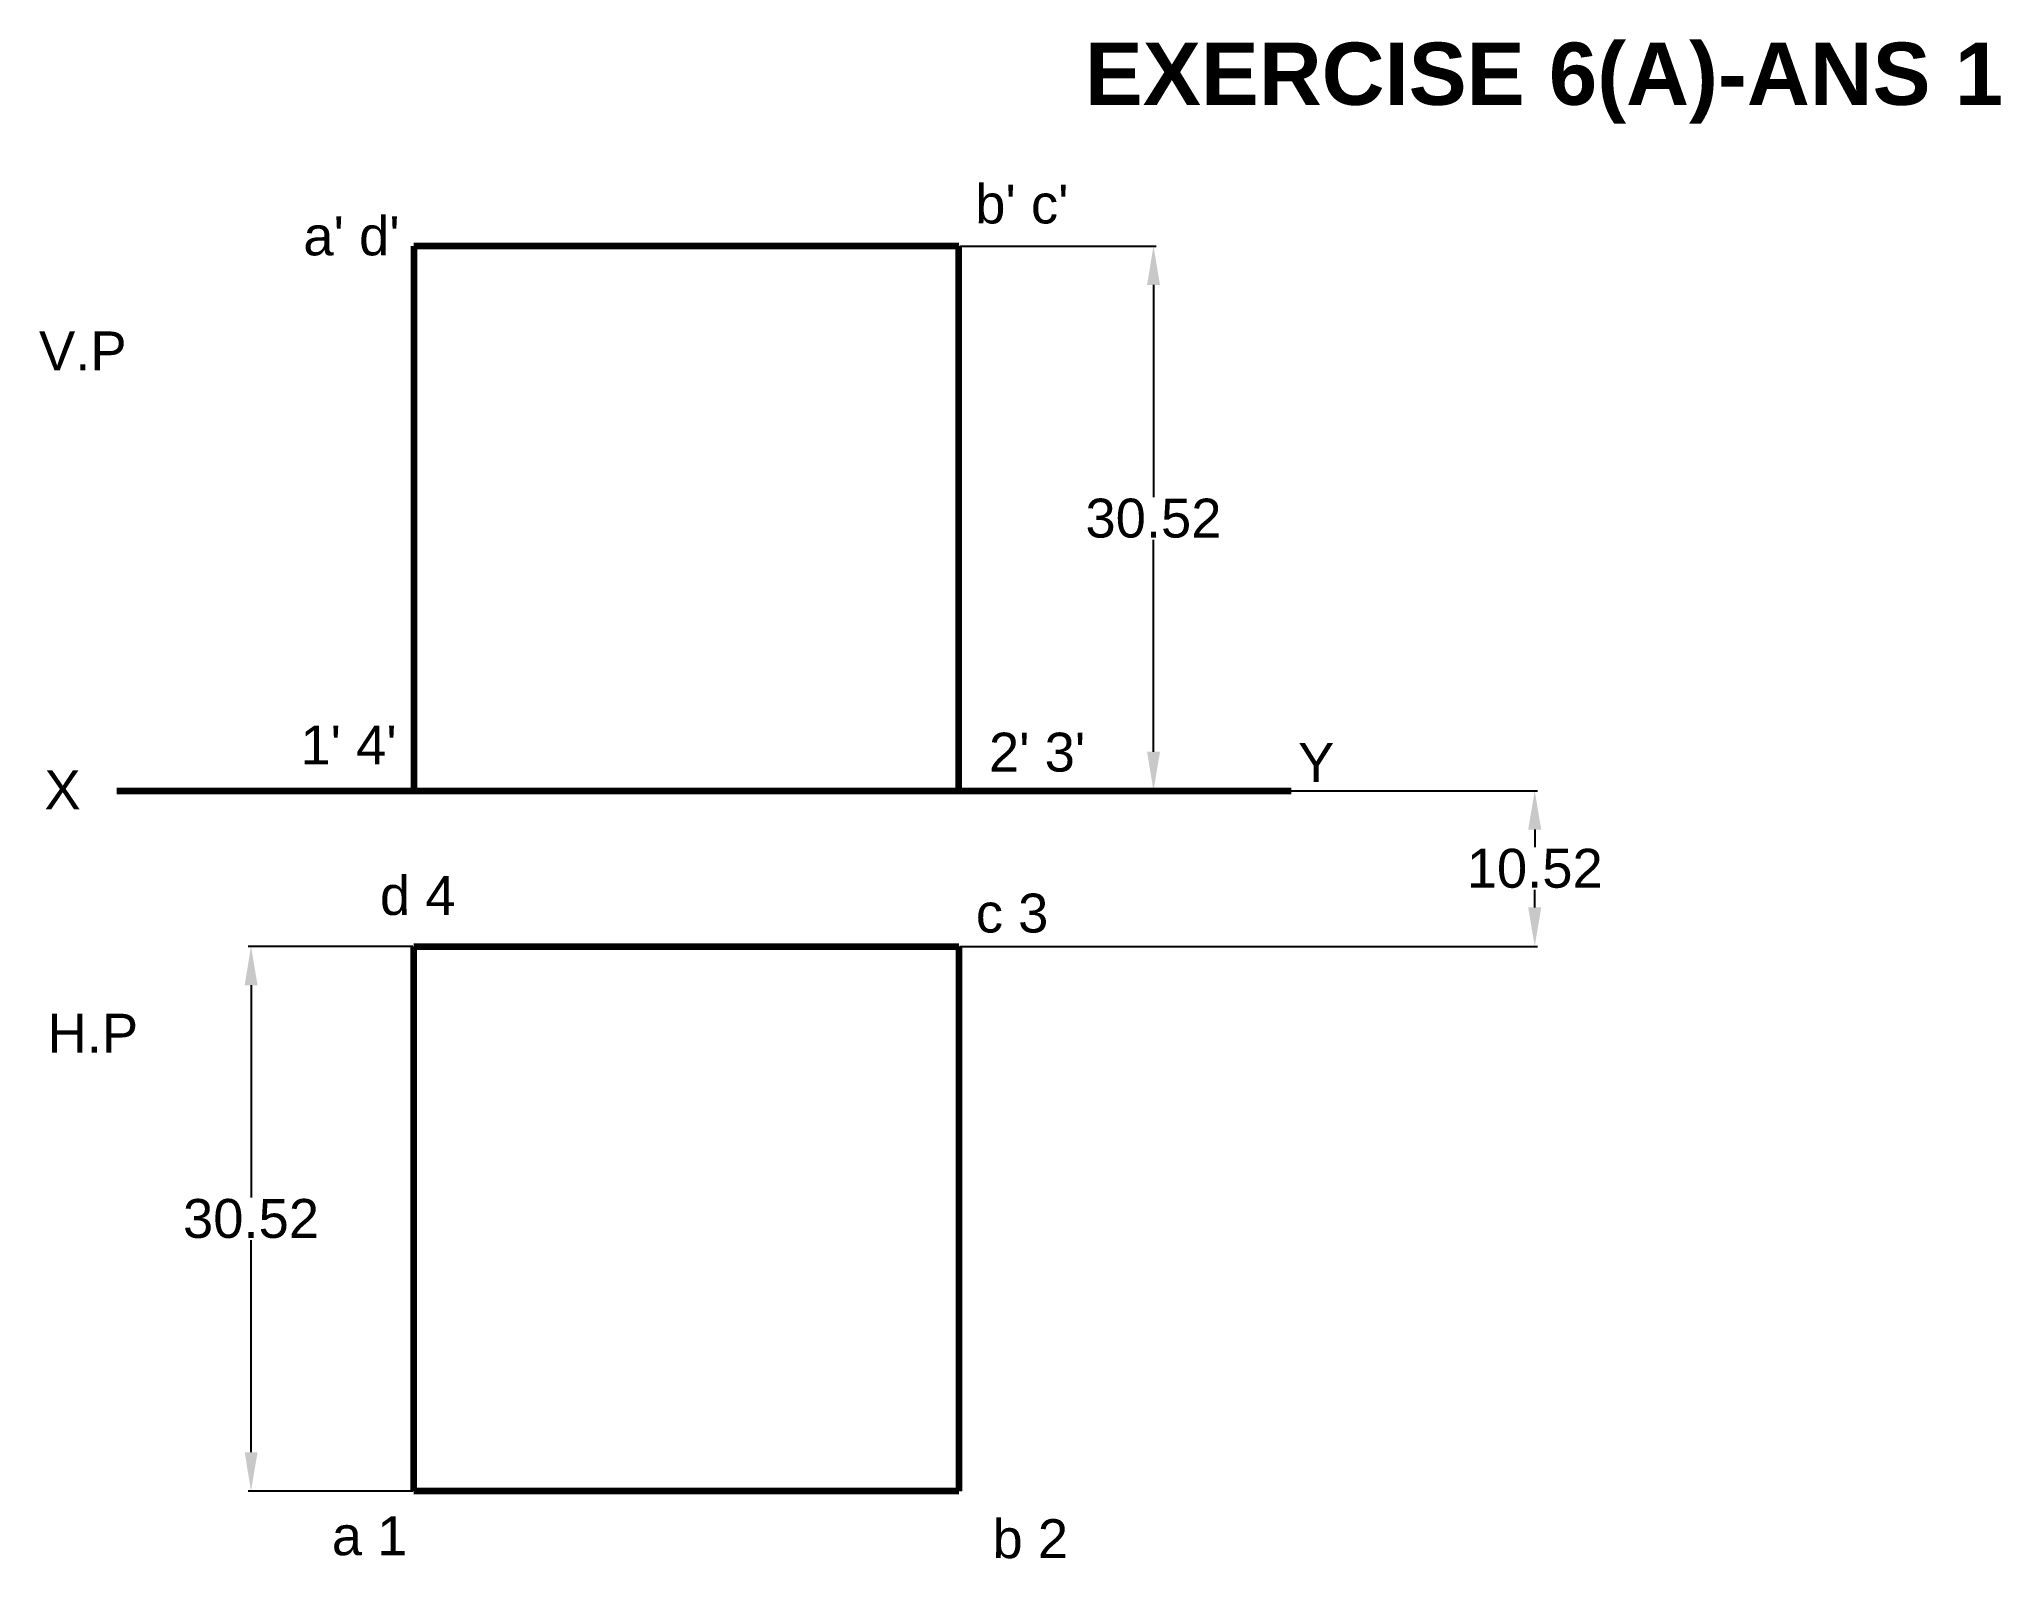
# Model space of a CAD drawing. Header units: millimetres. Extents: x -16 to 110, y 99 to 196.
import ezdxf

# ---------------------------------------------------------------- set-up
doc = ezdxf.new("R2010")
doc.units = ezdxf.units.MM
doc.layers.add('thick continuous', color=7, linetype='Continuous', lineweight=30)
doc.styles.get("Standard").update_dxf_attribs({"font": 'arial.ttf'})
doc.dimstyles.get("Standard").update_dxf_attribs({"dimtxt": 2.5, "dimasz": 2.5, "dimexe": 0.18, "dimexo": 0.0625, "dimgap": 0.09, "dimtad": 0, "dimtih": 1, "dimtoh": 1, "dimdec": 1, "dimzin": 0, "dimdsep": 46, "dimtxsty": 'Standard', "dimcen": 0.09, "dimadec": 0, "dimazin": 0, "dimtfac": 1, "dimtdec": 1, "dimtofl": 0, "dimtmove": 0, "dimatfit": 3, "dimfxl": 1, "dimtolj": 1, "dimtzin": 0, "dimarcsym": 0})

# ---------------------------------------------------------------- blocks, each defined once
blk = doc.blocks.new('*D0')
at = {"layer": 'Defpoints', "color": 0}
for p in [(42.88, 182.96), (42.88, 147.96), (55.39, 147.96)]:
    blk.add_point(p, dxfattribs=at)
at = {"layer": 'thick continuous', "color": 0, "lineweight": -2}
for p, q in [((42.95, 182.96), (55.57, 182.96)), ((55.39, 180.46), (55.39, 166.83)), ((55.39, 150.46), (55.39, 164.09)), ((42.95, 147.96), (55.57, 147.96))]:
    blk.add_line(p, q, dxfattribs=at)
at = {"layer": 'thick continuous', "color": 0}
for points in [[(55.81, 180.46), (54.98, 180.46), (55.39, 182.96)], [(54.98, 150.46), (55.81, 150.46), (55.39, 147.96)]]:
    blk.add_solid(points, dxfattribs=at)
at = {"layer": 'thick continuous', "color": 0, "insert": (55.39, 165.46), "char_height": 2.5, "attachment_point": 5}
blk.add_mtext('\\A1;30.52', dxfattribs=at)
blk = doc.blocks.new('*D1')
at = {"layer": 'Defpoints', "color": 0}
for p in [(42.88, 147.96), (79.88, 147.96), (42.88, 137.96)]:
    blk.add_point(p, dxfattribs=at)
at = {"layer": 'thick continuous', "color": 0, "lineweight": -2}
for p, q in [((42.95, 147.96), (80.06, 147.96)), ((79.88, 145.46), (79.88, 144.33)), ((79.88, 140.46), (79.88, 141.59)), ((42.95, 137.96), (80.06, 137.96))]:
    blk.add_line(p, q, dxfattribs=at)
at = {"layer": 'thick continuous', "color": 0}
for points in [[(80.3, 145.46), (79.46, 145.46), (79.88, 147.96)], [(79.46, 140.46), (80.3, 140.46), (79.88, 137.96)]]:
    blk.add_solid(points, dxfattribs=at)
at = {"layer": 'thick continuous', "color": 0, "insert": (79.88, 142.96), "char_height": 2.5, "attachment_point": 5}
blk.add_mtext('\\A1;10.52', dxfattribs=at)
blk = doc.blocks.new('*D2')
at = {"layer": 'Defpoints', "color": 0}
for p in [(-2.58, 137.96), (7.88, 137.96), (7.88, 102.96)]:
    blk.add_point(p, dxfattribs=at)
at = {"layer": 'thick continuous', "color": 0, "lineweight": -2}
for p, q in [((7.82, 137.96), (-2.76, 137.96)), ((-2.58, 135.46), (-2.58, 121.83)), ((-2.58, 105.46), (-2.58, 119.09)), ((7.82, 102.96), (-2.76, 102.96))]:
    blk.add_line(p, q, dxfattribs=at)
at = {"layer": 'thick continuous', "color": 0}
for points in [[(-2.16, 135.46), (-2.99, 135.46), (-2.58, 137.96)], [(-2.99, 105.46), (-2.16, 105.46), (-2.58, 102.96)]]:
    blk.add_solid(points, dxfattribs=at)
at = {"layer": 'thick continuous', "color": 0, "insert": (-2.58, 120.46), "char_height": 2.5, "attachment_point": 5}
blk.add_mtext('\\A1;30.52', dxfattribs=at)

msp = doc.modelspace()

# ---------------------------------------------------------------- linework, layer by layer
at = {"layer": 'thick continuous', "lineweight": 100}
for p, q in [((42.88, 182.96), (7.88, 182.96)), ((7.88, 182.96), (7.88, 147.96)), ((42.88, 147.96), (42.88, 182.96)), ((-11.2, 147.96), (64.23, 147.96)), ((7.88, 137.96), (42.88, 137.96)), ((7.88, 102.96), (7.88, 137.96)), ((42.88, 137.96), (42.88, 102.96)), ((42.88, 102.96), (7.88, 102.96))]:
    msp.add_line(p, q, dxfattribs=at)
at = {"layer": 'thick continuous'}
msp.add_line((7.88, 147.96), (42.88, 147.96), dxfattribs=at)

# ---------------------------------------------------------------- texts
at = {"layer": 'thick continuous', "attachment_point": 1}
for s, width, insert, char_height in [('{\\fArial|b1|i0|c0|p34;EXERCISE 6(A)-ANS 1}', 59.4277, (50.98, 196.03), 4), ("b' c'", 20.3037, (43.94, 186.91), 2.5), ("a' d' ", 20.3037, (0.78, 184.86), 2.5), ('V.P', 20.3037, (-16.2, 177.47), 2.5), ("1' 4'", 20.3037, (0.59, 152.15), 2.5), ("2' 3'", 20.3037, (44.82, 151.69), 2.5), ('Y', 20.3037, (64.68, 151.03), 2.5), ('X', 20.3037, (-15.85, 149.27), 2.5), ('d 4', 20.3037, (5.7, 142.48), 2.5), ('c 3', 20.3037, (43.98, 141.35), 2.5), ('H.P', 20.3037, (-15.65, 133.63), 2.5), ('a 1', 20.3037, (2.61, 101.34), 2.5), ('b 2', 20.3037, (45.05, 101.15), 2.5)]:
    msp.add_mtext_dynamic_manual_height_columns(s, width=width, gutter_width=12.5, heights=[0], dxfattribs=dict(at, insert=insert, char_height=char_height))

# ---------------------------------------------------------------- dimensions: what is measured, and where the dimension line sits
at = {"layer": 'thick continuous'}
for base, p1, p2, text, picture, middle in [((55.39, 147.96), (42.88, 182.96), (42.88, 147.96), '30.52', '*D0', (55.39, 165.46)), ((79.88, 147.96), (42.88, 137.96), (42.88, 147.96), '10.52', '*D1', (79.88, 142.96)), ((-2.58, 137.96), (7.88, 102.96), (7.88, 137.96), '30.52', '*D2', (-2.58, 120.46))]:
    dim = msp.add_linear_dim(base=base, p1=p1, p2=p2, angle=90, text=text, dimstyle='Standard', dxfattribs=at)
    dim.commit()
    dim.dimension.update_dxf_attribs({"geometry": picture, "text_midpoint": middle})

doc.saveas('drawing.dxf')
